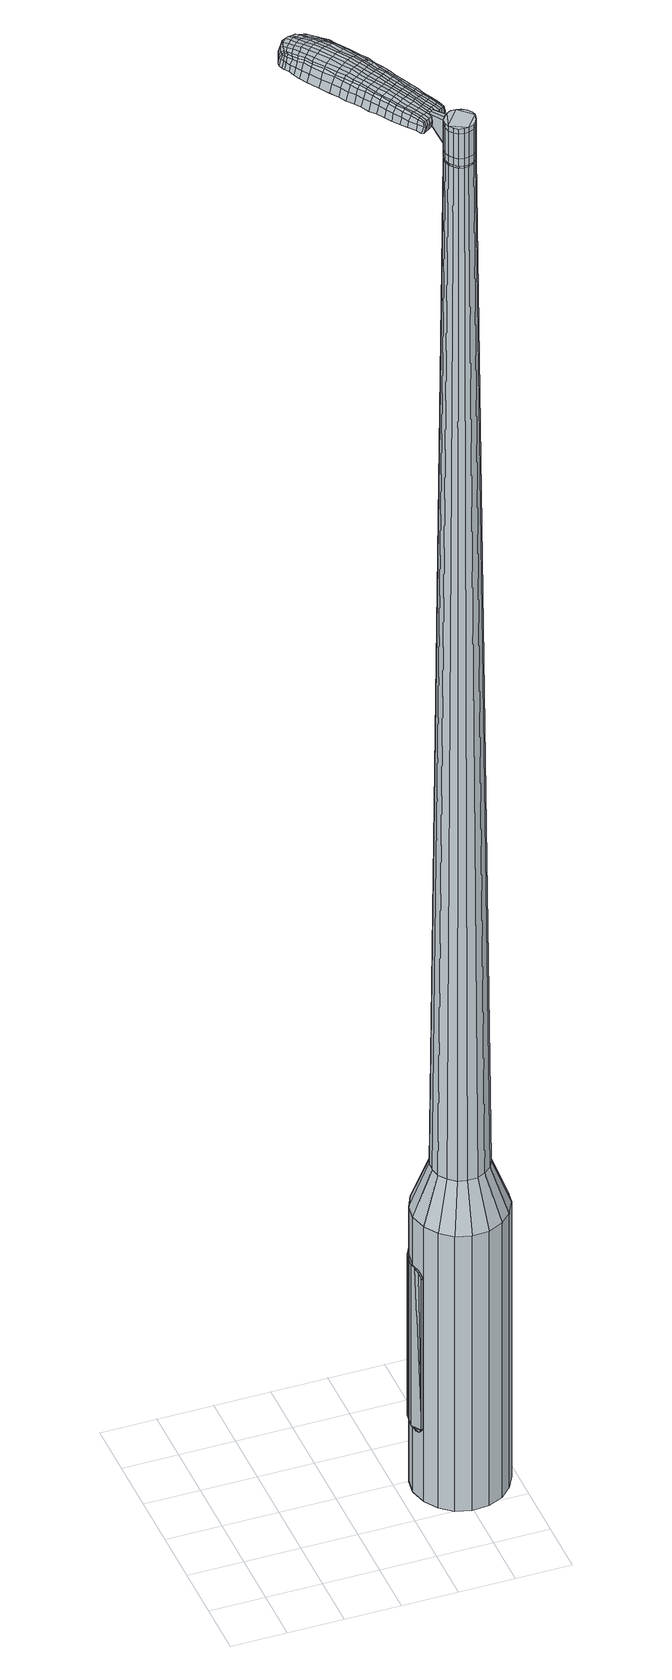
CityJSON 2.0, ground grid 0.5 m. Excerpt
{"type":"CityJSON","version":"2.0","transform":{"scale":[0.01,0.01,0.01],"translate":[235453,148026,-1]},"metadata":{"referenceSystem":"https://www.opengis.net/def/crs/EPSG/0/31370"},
"CityObjects":{
"object1":{"type":"GenericCityObject","attributes":{"cluster":319,"mean_distance_to_centroid":0.292,"new_centroid_x":235455.07,"new_centroid_y":148026.87,"mean_distance_to_camera":11.74,"H1":16.64,"H2":15.66,"Z_final":112.23,"cluster2":-1,"proj_x":235462.74,"proj_y":148021.84,"id_line":87098,"bearing_l":213.26,"distance":9.17,"orientation":"right","G_obj":123.26},"geometry":[{"type":"MultiSurface","lod":"2","boundaries":[[[0,1,2,3]],[[1,4,5,2]],[[4,6,7,5]],[[6,8,9,7]],[[8,10,11,9]],[[10,12,13,11]],[[12,14,15,13]],[[14,16,17,15]],[[16,18,19,17]],[[18,20,21,19]],[[20,22,23,21]],[[22,24,25,23]],[[24,26,27,25]],[[26,28,29,27]],[[28,30,31,29]],[[30,32,33,31]],[[32,34,35,33]],[[34,0,3,35]],[[36,37,38,39]],[[38,40,41,42]],[[41,43,42]],[[42,44,45,46]],[[45,47,46]],[[46,48,49,50]],[[49,51,50]],[[42,46,50,38]],[[50,52,39,38]],[[53,36,39]],[[2,5,7,35]],[[7,9,11,15]],[[11,13,15]],[[15,17,19,23]],[[19,21,23]],[[23,25,27,31]],[[27,29,31]],[[15,23,31,7]],[[31,33,35,7]],[[3,2,35]],[[1,0,54,55]],[[0,34,56,54]],[[34,32,57,56]],[[32,30,58,57]],[[30,28,59,58]],[[28,26,60,59]],[[26,24,61,60]],[[24,22,62,61]],[[22,20,63,62]],[[20,18,64,63]],[[18,16,65,64]],[[16,14,66,65]],[[14,12,67,66]],[[12,10,68,67]],[[10,8,69,68]],[[8,6,70,69]],[[6,4,71,70]],[[4,1,55,71]],[[55,54,72,73]],[[54,56,74,72]],[[56,57,75,74]],[[57,58,76,75]],[[58,59,77,76]],[[59,60,78,77]],[[60,61,79,78]],[[61,62,80,79]],[[62,63,81,80]],[[63,64,82,81]],[[64,65,83,82]],[[65,66,84,83]],[[66,67,85,84]],[[67,68,86,85]],[[68,69,87,86]],[[69,70,88,87]],[[70,71,89,88]],[[71,55,73,89]],[[72,90,91,92]],[[74,93,90,72]],[[94,95,93,74]],[[96,97,95,94]],[[98,99,97,96]],[[78,100,99,98]],[[101,102,100,78]],[[80,103,102,101]],[[81,104,103,80]],[[105,106,104,81]],[[83,107,106,105]],[[84,108,107,83]],[[109,110,108,84]],[[111,112,110,109]],[[87,113,112,111]],[[114,115,113,87]],[[89,116,115,114]],[[92,91,116,89]],[[117,118,119,120]],[[121,117,120,122]],[[123,121,122,124]],[[125,123,124,126]],[[127,125,126,128]],[[129,127,128,130]],[[131,129,130,132]],[[133,131,132,134]],[[135,133,134,136]],[[137,135,136,138]],[[139,137,138,140]],[[141,139,140,142]],[[143,141,142,144]],[[145,143,144,146]],[[147,145,146,148]],[[149,147,148,150]],[[73,72,92]],[[75,94,74]],[[75,76,96,94]],[[76,77,98,96]],[[77,78,98]],[[79,101,78]],[[79,80,101]],[[82,105,81]],[[82,83,105]],[[85,109,84]],[[85,86,111,109]],[[86,87,111]],[[88,114,87]],[[88,89,114]],[[73,92,89]],[[151,91,90]],[[151,116,91]],[[152,115,116]],[[152,113,115]],[[153,112,113]],[[153,154,110,112]],[[154,108,110]],[[155,106,107]],[[155,104,106]],[[156,102,103]],[[156,100,102]],[[157,99,100]],[[157,158,97,99]],[[158,159,95,97]],[[159,93,95]],[[39,52,149,160]],[[151,90,161,150]],[[53,39,160,118]],[[90,93,119,161]],[[36,53,118,117]],[[93,159,120,119]],[[37,36,117,121]],[[159,158,122,120]],[[38,37,121,123]],[[158,157,124,122]],[[40,38,123,125]],[[157,100,126,124]],[[41,40,125,127]],[[100,156,128,126]],[[43,41,127,129]],[[156,103,130,128]],[[42,43,129,131]],[[103,104,132,130]],[[44,42,131,133]],[[104,155,134,132]],[[45,44,133,135]],[[155,107,136,134]],[[47,45,135,137]],[[107,108,138,136]],[[46,47,137,139]],[[108,154,140,138]],[[48,46,139,141]],[[154,153,142,140]],[[49,48,141,143]],[[153,113,144,142]],[[51,49,143,145]],[[113,152,146,144]],[[50,51,145,147]],[[152,116,148,146]],[[52,50,147,149]],[[116,151,150,148]],[[149,150,162,163]],[[150,161,164,162]],[[161,119,165,164]],[[119,118,166,165]],[[118,160,167,166]],[[160,149,163,167]],[[168,169,170,171]],[[172,168,171,173]],[[168,172,174,175]],[[169,168,175,176]],[[177,178,179,180]],[[181,177,180,182]],[[177,181,183,184]],[[178,177,184,185]],[[186,187,188,189]],[[190,186,189,191]],[[186,190,192,193]],[[187,186,193,194]],[[195,196,197,198]],[[199,195,198,200]],[[195,199,201,202]],[[196,195,202,203]],[[204,205,206,207]],[[208,204,207,209]],[[204,208,210,211]],[[205,204,211,212]],[[213,214,215,216]],[[217,213,216,218]],[[213,217,219,220]],[[214,213,220,221]],[[222,223,224,225]],[[214,222,225,215]],[[222,214,221,226]],[[223,222,226,227]],[[228,229,230,231]],[[223,228,231,224]],[[228,223,227,232]],[[229,228,232,233]],[[234,172,173,235]],[[229,234,235,230]],[[234,229,233,236]],[[172,234,236,174]],[[237,238,239,240]],[[241,237,240,242]],[[237,241,243,244]],[[238,237,244,245]],[[246,247,248,249]],[[238,246,249,239]],[[246,238,245,250]],[[247,246,250,251]],[[252,253,254,255]],[[247,252,255,248]],[[252,247,251,256]],[[253,252,256,257]],[[258,259,260,261]],[[253,258,261,254]],[[258,253,257,262]],[[259,258,262,263]],[[264,169,176,265]],[[259,264,265,260]],[[264,259,263,266]],[[169,264,266,170]],[[267,268,269,270]],[[271,267,270,272]],[[267,271,273,274]],[[268,267,274,275]],[[276,277,278,279]],[[268,276,279,269]],[[276,268,275,280]],[[277,276,280,281]],[[282,283,284,285]],[[277,282,285,278]],[[282,277,281,286]],[[283,282,286,287]],[[288,181,182,289]],[[283,288,289,284]],[[288,283,287,290]],[[181,288,290,183]],[[291,292,293,294]],[[295,291,294,296]],[[291,295,297,298]],[[292,291,298,299]],[[300,301,302,303]],[[292,300,303,293]],[[300,292,299,304]],[[301,300,304,305]],[[306,307,308,309]],[[301,306,309,302]],[[306,301,305,310]],[[307,306,310,311]],[[312,313,314,315]],[[307,312,315,308]],[[312,307,311,316]],[[313,312,316,317]],[[318,178,185,319]],[[313,318,319,314]],[[318,313,317,320]],[[178,318,320,179]],[[321,207,206,322]],[[323,321,322,324]],[[321,323,325,326]],[[207,321,326,209]],[[327,323,324,328]],[[329,327,328,330]],[[327,329,331,332]],[[323,327,332,325]],[[333,329,330,334]],[[335,333,334,336]],[[333,335,337,338]],[[329,333,338,331]],[[339,335,336,340]],[[341,339,340,342]],[[339,341,343,344]],[[335,339,344,337]],[[345,341,342,346]],[[196,345,346,197]],[[345,196,203,347]],[[341,345,347,343]],[[348,349,194,193]],[[350,348,193,192]],[[348,350,351,352]],[[349,348,352,353]],[[354,355,353,352]],[[356,354,352,351]],[[354,356,357,358]],[[355,354,358,359]],[[360,361,359,358]],[[362,360,358,357]],[[360,362,363,364]],[[361,360,364,365]],[[366,367,365,364]],[[368,366,364,363]],[[366,368,201,199]],[[367,366,199,200]],[[369,370,371,372]],[[271,369,372,273]],[[369,271,272,373]],[[370,369,373,374]],[[375,190,191,376]],[[370,375,376,371]],[[375,370,374,377]],[[190,375,377,192]],[[378,379,380,381]],[[217,378,381,219]],[[378,217,218,382]],[[379,378,382,383]],[[384,385,386,387]],[[379,384,387,380]],[[384,379,383,388]],[[385,384,388,389]],[[390,187,194,391]],[[385,390,391,386]],[[390,385,389,392]],[[187,390,392,188]],[[393,394,395,396]],[[175,393,396,176]],[[393,175,174,397]],[[394,393,397,398]],[[399,400,401,402]],[[394,399,402,395]],[[399,394,398,403]],[[400,399,403,404]],[[405,198,197,406]],[[400,405,406,401]],[[405,400,404,407]],[[198,405,407,200]],[[408,409,410,411]],[[180,408,411,182]],[[408,180,179,412]],[[409,408,412,413]],[[414,202,201,415]],[[409,414,415,410]],[[414,409,413,416]],[[202,414,416,203]],[[417,418,419,420]],[[295,417,420,297]],[[417,295,296,421]],[[418,417,421,422]],[[423,208,209,424]],[[418,423,424,419]],[[423,418,422,425]],[[208,423,425,210]],[[426,427,428,429]],[[241,426,429,243]],[[426,241,242,430]],[[427,426,430,431]],[[432,433,434,435]],[[427,432,435,428]],[[432,427,431,436]],[[433,432,436,437]],[[438,205,212,439]],[[433,438,439,434]],[[438,433,437,440]],[[205,438,440,206]],[[441,442,431,430]],[[240,441,430,242]],[[441,240,239,443]],[[442,441,443,444]],[[445,446,437,436]],[[442,445,436,431]],[[445,442,444,447]],[[446,445,447,448]],[[449,322,206,440]],[[446,449,440,437]],[[449,446,448,450]],[[322,449,450,324]],[[451,452,453,454]],[[298,451,454,299]],[[451,298,297,420]],[[452,451,420,419]],[[455,326,325,456]],[[452,455,456,453]],[[455,452,419,424]],[[326,455,424,209]],[[457,458,444,443]],[[249,457,443,239]],[[457,249,248,459]],[[458,457,459,460]],[[461,462,448,447]],[[458,461,447,444]],[[461,458,460,463]],[[462,461,463,464]],[[465,328,324,450]],[[462,465,450,448]],[[465,462,464,466]],[[328,465,466,330]],[[467,468,469,470]],[[304,467,470,305]],[[467,304,299,454]],[[468,467,454,453]],[[471,332,331,472]],[[468,471,472,469]],[[471,468,453,456]],[[332,471,456,325]],[[473,474,460,459]],[[255,473,459,248]],[[473,255,254,475]],[[474,473,475,476]],[[477,478,464,463]],[[474,477,463,460]],[[477,474,476,479]],[[478,477,479,480]],[[481,334,330,466]],[[478,481,466,464]],[[481,478,480,482]],[[334,481,482,336]],[[483,484,485,486]],[[310,483,486,311]],[[483,310,305,470]],[[484,483,470,469]],[[487,338,337,488]],[[484,487,488,485]],[[487,484,469,472]],[[338,487,472,331]],[[489,490,476,475]],[[261,489,475,254]],[[489,261,260,491]],[[490,489,491,492]],[[493,494,480,479]],[[490,493,479,476]],[[493,490,492,495]],[[494,493,495,496]],[[497,340,336,482]],[[494,497,482,480]],[[497,494,496,498]],[[340,497,498,342]],[[499,500,501,502]],[[316,499,502,317]],[[499,316,311,486]],[[500,499,486,485]],[[503,344,343,504]],[[500,503,504,501]],[[503,500,485,488]],[[344,503,488,337]],[[505,506,492,491]],[[265,505,491,260]],[[505,265,176,396]],[[506,505,396,395]],[[507,508,496,495]],[[506,507,495,492]],[[507,506,395,402]],[[508,507,402,401]],[[509,346,342,498]],[[508,509,498,496]],[[509,508,401,406]],[[346,509,406,197]],[[510,511,413,412]],[[320,510,412,179]],[[510,320,317,502]],[[511,510,502,501]],[[512,347,203,416]],[[511,512,416,413]],[[512,511,501,504]],[[347,512,504,343]],[[513,514,374,373]],[[270,513,373,272]],[[513,270,269,515]],[[514,513,515,516]],[[517,350,192,377]],[[514,517,377,374]],[[517,514,516,518]],[[350,517,518,351]],[[519,520,521,522]],[[220,519,522,221]],[[519,220,219,381]],[[520,519,381,380]],[[523,524,525,526]],[[520,523,526,521]],[[523,520,380,387]],[[524,523,387,386]],[[527,349,353,528]],[[524,527,528,525]],[[527,524,386,391]],[[349,527,391,194]],[[529,530,516,515]],[[279,529,515,269]],[[529,279,278,531]],[[530,529,531,532]],[[533,356,351,518]],[[530,533,518,516]],[[533,530,532,534]],[[356,533,534,357]],[[535,536,537,538]],[[226,535,538,227]],[[535,226,221,522]],[[536,535,522,521]],[[539,540,541,542]],[[536,539,542,537]],[[539,536,521,526]],[[540,539,526,525]],[[543,355,359,544]],[[540,543,544,541]],[[543,540,525,528]],[[355,543,528,353]],[[545,546,532,531]],[[285,545,531,278]],[[545,285,284,547]],[[546,545,547,548]],[[549,362,357,534]],[[546,549,534,532]],[[549,546,548,550]],[[362,549,550,363]],[[551,552,553,554]],[[232,551,554,233]],[[551,232,227,538]],[[552,551,538,537]],[[555,556,557,558]],[[552,555,558,553]],[[555,552,537,542]],[[556,555,542,541]],[[559,361,365,560]],[[556,559,560,557]],[[559,556,541,544]],[[361,559,544,359]],[[561,562,548,547]],[[289,561,547,284]],[[561,289,182,411]],[[562,561,411,410]],[[563,368,363,550]],[[562,563,550,548]],[[563,562,410,415]],[[368,563,415,201]],[[564,565,398,397]],[[236,564,397,174]],[[564,236,233,554]],[[565,564,554,553]],[[566,567,404,403]],[[565,566,403,398]],[[566,565,553,558]],[[567,566,558,557]],[[568,367,200,407]],[[567,568,407,404]],[[568,567,557,560]],[[367,568,560,365]],[[569,570,571,572]],[[572,571,573,574]],[[575,573,571,576]],[[576,571,570,577]],[[578,579,580,581]],[[581,580,582,583]],[[584,582,580,585]],[[585,580,579,586]],[[587,588,589,590]],[[590,589,591,592]],[[593,591,589,594]],[[594,589,588,595]],[[596,597,598,599]],[[599,598,600,601]],[[602,600,598,603]],[[603,598,597,604]],[[605,606,607,608]],[[608,607,609,610]],[[611,609,607,612]],[[612,607,606,613]],[[614,615,616,617]],[[617,616,618,619]],[[620,618,616,621]],[[621,616,615,622]],[[623,624,625,626]],[[626,625,615,614]],[[622,615,625,627]],[[627,625,624,628]],[[629,630,631,632]],[[632,631,624,623]],[[628,624,631,633]],[[633,631,630,634]],[[574,573,635,636]],[[636,635,630,629]],[[634,630,635,637]],[[637,635,573,575]],[[638,639,640,641]],[[641,640,642,643]],[[644,642,640,645]],[[645,640,639,646]],[[647,648,649,650]],[[650,649,639,638]],[[646,639,649,651]],[[651,649,648,652]],[[653,654,655,656]],[[656,655,648,647]],[[652,648,655,657]],[[657,655,654,658]],[[659,660,661,662]],[[662,661,654,653]],[[658,654,661,663]],[[663,661,660,664]],[[577,570,665,666]],[[666,665,660,659]],[[664,660,665,667]],[[667,665,570,569]],[[668,669,670,671]],[[671,670,672,673]],[[674,672,670,675]],[[675,670,669,676]],[[677,678,679,680]],[[680,679,669,668]],[[676,669,679,681]],[[681,679,678,682]],[[683,684,685,686]],[[686,685,678,677]],[[682,678,685,687]],[[687,685,684,688]],[[583,582,689,690]],[[690,689,684,683]],[[688,684,689,691]],[[691,689,582,584]],[[692,693,694,695]],[[695,694,696,697]],[[698,696,694,699]],[[699,694,693,700]],[[701,702,703,704]],[[704,703,693,692]],[[700,693,703,705]],[[705,703,702,706]],[[707,708,709,710]],[[710,709,702,701]],[[706,702,709,711]],[[711,709,708,712]],[[713,714,715,716]],[[716,715,708,707]],[[712,708,715,717]],[[717,715,714,718]],[[586,579,719,720]],[[720,719,714,713]],[[718,714,719,721]],[[721,719,579,578]],[[605,608,722,723]],[[723,722,724,725]],[[726,724,722,727]],[[727,722,608,610]],[[725,724,728,729]],[[729,728,730,731]],[[732,730,728,733]],[[733,728,724,726]],[[731,730,734,735]],[[735,734,736,737]],[[738,736,734,739]],[[739,734,730,732]],[[737,736,740,741]],[[741,740,742,743]],[[744,742,740,745]],[[745,740,736,738]],[[743,742,746,747]],[[747,746,597,596]],[[604,597,746,748]],[[748,746,742,744]],[[595,749,750,594]],[[594,750,751,593]],[[752,751,750,753]],[[753,750,749,754]],[[754,755,756,753]],[[753,756,757,752]],[[758,757,756,759]],[[759,756,755,760]],[[760,761,762,759]],[[759,762,763,758]],[[764,763,762,765]],[[765,762,761,766]],[[766,767,768,765]],[[765,768,769,764]],[[602,769,768,600]],[[600,768,767,601]],[[770,771,772,773]],[[773,772,672,674]],[[673,672,772,774]],[[774,772,771,775]],[[592,591,776,777]],[[777,776,771,770]],[[775,771,776,778]],[[778,776,591,593]],[[779,780,781,782]],[[782,781,618,620]],[[619,618,781,783]],[[783,781,780,784]],[[785,786,787,788]],[[788,787,780,779]],[[784,780,787,789]],[[789,787,786,790]],[[595,588,791,792]],[[792,791,786,785]],[[790,786,791,793]],[[793,791,588,587]],[[794,795,796,797]],[[797,796,576,577]],[[575,576,796,798]],[[798,796,795,799]],[[800,801,802,803]],[[803,802,795,794]],[[799,795,802,804]],[[804,802,801,805]],[[596,599,806,807]],[[807,806,801,800]],[[805,801,806,808]],[[808,806,599,601]],[[809,810,811,812]],[[812,811,581,583]],[[578,581,811,813]],[[813,811,810,814]],[[602,603,815,816]],[[816,815,810,809]],[[814,810,815,817]],[[817,815,603,604]],[[818,819,696,820]],[[820,696,698]],[[697,696,821]],[[821,696,819,822]],[[610,609,823,824]],[[824,823,819,818]],[[822,819,823,825]],[[825,823,609,611]],[[826,827,828,644]],[[828,642,644]],[[643,642,828,829]],[[829,828,827,830]],[[831,832,833,834]],[[834,833,827,826]],[[830,827,833,835]],[[835,833,832,836]],[[613,606,837,838]],[[838,837,832,831]],[[836,832,837,839]],[[839,837,606,605]],[[830,840,841,829]],[[829,841,641,643]],[[638,641,841,842]],[[842,841,840,843]],[[836,844,845,835]],[[835,845,840,830]],[[843,840,845,846]],[[846,845,844,847]],[[605,723,848,839]],[[839,848,844,836]],[[847,844,848,849]],[[849,848,723,725]],[[850,851,852,853]],[[853,852,699,700]],[[698,699,852,820]],[[820,852,851,818]],[[726,727,854,855]],[[855,854,851,850]],[[818,851,854,824]],[[824,854,727,610]],[[843,856,857,842]],[[842,857,650,638]],[[647,650,857,858]],[[858,857,856,859]],[[847,860,861,846]],[[846,861,856,843]],[[859,856,861,862]],[[862,861,860,863]],[[725,729,864,849]],[[849,864,860,847]],[[863,860,864,865]],[[865,864,729,731]],[[866,867,868,869]],[[869,868,705,706]],[[700,705,868,853]],[[853,868,867,850]],[[732,733,870,871]],[[871,870,867,866]],[[850,867,870,855]],[[855,870,733,726]],[[859,872,873,858]],[[858,873,656,647]],[[653,656,873,874]],[[874,873,872,875]],[[863,876,877,862]],[[862,877,872,859]],[[875,872,877,878]],[[878,877,876,879]],[[731,735,880,865]],[[865,880,876,863]],[[879,876,880,881]],[[881,880,735,737]],[[882,883,884,885]],[[885,884,711,712]],[[706,711,884,869]],[[869,884,883,866]],[[738,739,886,887]],[[887,886,883,882]],[[866,883,886,871]],[[871,886,739,732]],[[875,888,889,874]],[[874,889,662,653]],[[659,662,889,890]],[[890,889,888,891]],[[879,892,893,878]],[[878,893,888,875]],[[891,888,893,894]],[[894,893,892,895]],[[737,741,896,881]],[[881,896,892,879]],[[895,892,896,897]],[[897,896,741,743]],[[898,899,900,901]],[[901,900,717,718]],[[712,717,900,885]],[[885,900,899,882]],[[744,745,902,903]],[[903,902,899,898]],[[882,899,902,887]],[[887,902,745,738]],[[891,904,905,890]],[[890,905,666,659]],[[577,666,905,797]],[[797,905,904,794]],[[895,906,907,894]],[[894,907,904,891]],[[794,904,907,803]],[[803,907,906,800]],[[743,747,908,897]],[[897,908,906,895]],[[800,906,908,807]],[[807,908,747,596]],[[814,909,910,813]],[[813,910,721,578]],[[718,721,910,901]],[[901,910,909,898]],[[604,748,911,817]],[[817,911,909,814]],[[898,909,911,903]],[[903,911,748,744]],[[775,912,913,774]],[[774,913,671,673]],[[668,671,913,914]],[[914,913,912,915]],[[593,751,916,778]],[[778,916,912,775]],[[915,912,916,917]],[[917,916,751,752]],[[918,919,920,921]],[[921,920,621,622]],[[620,621,920,782]],[[782,920,919,779]],[[922,923,924,925]],[[925,924,919,918]],[[779,919,924,788]],[[788,924,923,785]],[[754,749,926,927]],[[927,926,923,922]],[[785,923,926,792]],[[792,926,749,595]],[[915,928,929,914]],[[914,929,680,668]],[[677,680,929,930]],[[930,929,928,931]],[[752,757,932,917]],[[917,932,928,915]],[[931,928,932,933]],[[933,932,757,758]],[[934,935,936,937]],[[937,936,627,628]],[[622,627,936,921]],[[921,936,935,918]],[[938,939,940,941]],[[941,940,935,934]],[[918,935,940,925]],[[925,940,939,922]],[[760,755,942,943]],[[943,942,939,938]],[[922,939,942,927]],[[927,942,755,754]],[[931,944,945,930]],[[930,945,686,677]],[[683,686,945,946]],[[946,945,944,947]],[[758,763,948,933]],[[933,948,944,931]],[[947,944,948,949]],[[949,948,763,764]],[[950,951,952,953]],[[953,952,633,634]],[[628,633,952,937]],[[937,952,951,934]],[[954,955,956,957]],[[957,956,951,950]],[[934,951,956,941]],[[941,956,955,938]],[[766,761,958,959]],[[959,958,955,954]],[[938,955,958,943]],[[943,958,761,760]],[[947,960,961,946]],[[946,961,690,683]],[[583,690,961,812]],[[812,961,960,809]],[[764,769,962,949]],[[949,962,960,947]],[[809,960,962,816]],[[816,962,769,602]],[[799,963,964,798]],[[798,964,637,575]],[[634,637,964,953]],[[953,964,963,950]],[[805,965,966,804]],[[804,966,963,799]],[[950,963,966,957]],[[957,966,965,954]],[[601,767,967,808]],[[808,967,965,805]],[[954,965,967,959]],[[959,967,767,766]],[[569,572,171,170]],[[572,574,173,171]],[[584,585,184,183]],[[585,586,185,184]],[[587,590,189,188]],[[590,592,191,189]],[[611,612,211,210]],[[612,613,212,211]],[[614,617,216,215]],[[617,619,218,216]],[[623,626,225,224]],[[626,614,215,225]],[[629,632,231,230]],[[632,623,224,231]],[[574,636,235,173]],[[636,629,230,235]],[[644,645,244,243]],[[645,646,245,244]],[[646,651,250,245]],[[651,652,251,250]],[[652,657,256,251]],[[657,658,257,256]],[[658,663,262,257]],[[663,664,263,262]],[[664,667,266,263]],[[667,569,170,266]],[[674,675,274,273]],[[675,676,275,274]],[[676,681,280,275]],[[681,682,281,280]],[[682,687,286,281]],[[687,688,287,286]],[[688,691,290,287]],[[691,584,183,290]],[[692,695,294,293]],[[695,697,296,294]],[[701,704,303,302]],[[704,692,293,303]],[[707,710,309,308]],[[710,701,302,309]],[[713,716,315,314]],[[716,707,308,315]],[[586,720,319,185]],[[720,713,314,319]],[[770,773,372,371]],[[773,674,273,372]],[[592,777,376,191]],[[777,770,371,376]],[[619,783,382,218]],[[783,784,383,382]],[[784,789,388,383]],[[789,790,389,388]],[[790,793,392,389]],[[793,587,188,392]],[[697,821,421,296]],[[821,822,422,421]],[[822,825,425,422]],[[825,611,210,425]],[[826,644,429,428]],[[644,243,429]],[[831,834,435,434]],[[834,826,428,435]],[[613,838,439,212]],[[838,831,434,439]],[[968,969,970,971]],[[972,973,971,970]],[[974,975,976,977]],[[978,979,980,981]],[[969,982,983,970]],[[984,972,970,983]],[[985,974,977,986]],[[987,988,979,978]],[[982,989,990,983]],[[990,991,984,983]],[[992,985,986,993]],[[994,988,987,995]],[[989,996,997,990]],[[997,998,991,990]],[[999,992,993,1000]],[[1001,994,995,1002]],[[1003,1004,1005,1006]],[[1007,1008,1004,1003]],[[1007,1009,1010,1008]],[[1009,1011,1012,1010]],[[1013,1014,1015,1016]],[[1017,1018,1014,1013]],[[1019,1020,1018,1017]],[[1021,1020,1019]],[[1016,1005,1004,1013]],[[1013,1004,1008,1017]],[[1008,1010,1019,1017]],[[1010,1012,1021,1019]],[[977,976,973,972]],[[986,977,972,984]],[[991,993,986,984]],[[998,1000,993,991]],[[978,981,975,974]],[[987,978,974,985]],[[995,987,985,992]],[[1002,995,992,999]],[[979,1003,1006,980]],[[988,1007,1003,979]],[[1009,1007,988,994]],[[1011,1009,994,1001]],[[1022,1023,1024,1025]],[[1024,1026,1027,1028]],[[1024,1028,1029,1030]],[[1024,1030,1025]],[[1031,1022,1025,1032]],[[1033,1032,1025,1034]],[[1035,1034,1025]],[[1036,1024,1023,1037]],[[1038,1036,1037,1039]],[[1040,1038,1039,1041]],[[1042,1040,1041,1043]],[[1044,1042,1043,1045]],[[1045,1046,1047,1048]],[[1045,1048,1049,1050]],[[1045,1050,1051,1052]],[[1051,1053,1054,1055]],[[1051,1055,1056,1057]],[[1051,1057,1052]],[[1045,1052,1044]],[[1058,1059,1023,1022]],[[1060,1061,1026,1024]],[[1062,1063,1035,1025]],[[1059,1064,1037,1023]],[[1065,1060,1024,1036]],[[1064,1066,1039,1037]],[[1067,1065,1036,1038]],[[1066,1068,1041,1039]],[[1069,1067,1038,1040]],[[1068,1070,1043,1041]],[[1071,1069,1040,1042]],[[1070,1072,1045,1043]],[[1073,1071,1042,1044]],[[1072,1074,1046,1045]],[[1075,1076,1053,1051]],[[1077,1073,1044,1052]],[[1047,1046,1074,1078]],[[1048,1047,1078,1079]],[[1049,1048,1079,1080]],[[1050,1049,1080,1081]],[[1051,1050,1081,1075]],[[1082,1058,1022,1031]],[[1083,1082,1031,1032]],[[1084,1083,1032,1033]],[[1085,1084,1033,1034]],[[1063,1085,1034,1035]],[[1027,1026,1061,1086]],[[1054,1053,1076,1087]],[[1028,1027,1086,1088]],[[1029,1028,1088,1089]],[[1030,1029,1089,1090]],[[1025,1030,1090,1062]],[[1055,1054,1087,1091]],[[1056,1055,1091,1092]],[[1057,1056,1092,1093]],[[1052,1057,1093,1077]]]}]}
},
"vertices":[
[181,123,384],[195,129,384],[195,129,96],[181,123,96],[209,130,384],[209,130,96],[223,126,384],[223,126,96],[235,117,384],[235,117,96],[243,105,384],[243,105,96],[247,90,384],[247,90,96],[245,76,384],[245,76,96],[238,63,384],[238,63,96],[228,53,384],[228,53,96],[214,47,384],[214,47,96],[199,46,384],[199,46,96],[185,50,384],[185,50,96],[174,59,384],[174,59,96],[166,71,384],[166,71,96],[162,86,384],[162,86,96],[164,100,384],[164,100,96],[170,113,384],[170,113,96],[191,92,1524],[191,87,1524],[192,83,1524],[197,99,1524],[195,79,1524],[198,76,1524],[207,75,1524],[203,75,1524],[212,77,1524],[215,80,1524],[218,89,1524],[217,84,1524],[217,93,1524],[214,97,1524],[206,101,1524],[210,100,1524],[201,101,1524],[194,96,1524],[191,109,429],[199,112,429],[184,103,429],[180,95,429],[179,86,429],[181,78,429],[186,71,429],[193,65,429],[201,63,429],[210,63,429],[218,67,429],[225,73,429],[229,81,429],[230,89,429],[228,98,429],[223,105,429],[216,110,429],[207,113,429],[197,99,1483],[201,101,1483],[194,96,1483],[191,92,1483],[191,87,1483],[192,83,1483],[195,79,1483],[198,76,1483],[203,75,1483],[207,75,1483],[212,77,1483],[215,80,1483],[217,84,1483],[218,89,1483],[217,93,1483],[214,97,1483],[210,100,1483],[206,101,1483],[197,99,1485],[201,100,1485],[201,100,1483],[194,96,1485],[192,92,1483],[192,92,1485],[192,87,1483],[192,87,1485],[193,83,1483],[193,83,1485],[195,79,1485],[199,76,1483],[199,76,1485],[203,75,1485],[207,75,1485],[211,77,1483],[211,77,1485],[215,80,1485],[217,84,1485],[217,89,1483],[217,89,1485],[216,93,1483],[216,93,1485],[214,97,1485],[210,99,1483],[210,99,1485],[206,101,1485],[191,92,1519],[194,96,1519],[194,96,1493],[191,92,1493],[191,87,1519],[191,87,1493],[192,83,1519],[192,83,1493],[195,79,1519],[195,79,1493],[198,76,1519],[198,76,1493],[203,75,1519],[203,75,1493],[207,75,1519],[207,75,1493],[212,77,1519],[212,77,1493],[215,80,1519],[215,80,1493],[217,84,1519],[217,84,1493],[218,89,1519],[218,89,1493],[217,93,1519],[217,93,1493],[214,97,1519],[214,97,1493],[210,100,1519],[210,100,1493],[206,101,1519],[206,101,1493],[201,101,1519],[201,101,1493],[201,101,1485],[210,100,1485],[217,93,1485],[218,89,1485],[212,77,1485],[198,76,1485],[192,83,1485],[191,87,1485],[191,92,1485],[197,99,1519],[197,99,1493],[189,117,1513],[189,117,1518],[187,115,1513],[184,113,1513],[184,113,1518],[187,115,1518],[162,187,1519],[166,181,1518],[167,183,1509],[163,189,1510],[158,195,1519],[159,197,1510],[157,193,1526],[162,186,1525],[165,180,1525],[130,167,1519],[134,161,1518],[136,161,1525],[132,167,1525],[125,174,1519],[127,174,1526],[123,174,1510],[128,167,1510],[132,161,1509],[105,237,1519],[108,239,1519],[107,240,1513],[104,238,1513],[102,234,1519],[101,235,1513],[103,233,1524],[105,236,1524],[109,238,1524],[145,176,1530],[149,169,1529],[152,171,1529],[148,177,1530],[140,183,1531],[143,185,1531],[137,181,1530],[142,174,1530],[146,167,1529],[190,108,1512],[192,110,1512],[191,111,1517],[189,109,1517],[187,107,1512],[187,108,1517],[186,107,1506],[189,109,1506],[192,110,1506],[129,236,1519],[131,234,1519],[132,235,1512],[129,238,1512],[127,238,1518],[128,239,1512],[127,237,1522],[128,235,1523],[130,233,1524],[134,230,1519],[138,226,1519],[138,227,1512],[135,232,1512],[133,229,1524],[137,224,1525],[141,221,1519],[145,214,1519],[146,216,1511],[142,223,1511],[140,219,1526],[145,213,1526],[152,205,1519],[152,207,1510],[151,203,1526],[199,124,1513],[196,130,1513],[195,129,1518],[199,122,1517],[202,118,1512],[201,119,1516],[202,120,1506],[200,125,1507],[196,132,1507],[192,137,1514],[188,143,1515],[188,142,1520],[191,135,1519],[192,138,1507],[189,145,1507],[184,150,1515],[181,156,1516],[180,155,1522],[184,148,1521],[185,151,1508],[181,158,1508],[177,163,1517],[173,169,1517],[173,167,1524],[176,161,1523],[178,164,1508],[174,171,1509],[170,175,1518],[169,174,1524],[170,177,1509],[99,217,1519],[100,214,1519],[101,215,1524],[100,218,1523],[98,220,1518],[99,220,1522],[96,220,1512],[97,217,1512],[98,214,1512],[102,210,1519],[105,205,1519],[106,205,1525],[104,210,1524],[101,210,1512],[103,205,1512],[108,200,1519],[112,193,1519],[114,193,1526],[110,200,1526],[106,200,1511],[110,193,1511],[119,183,1519],[120,183,1526],[117,184,1510],[174,107,1513],[169,113,1513],[168,113,1507],[173,107,1507],[178,103,1512],[176,103,1506],[178,104,1516],[175,107,1517],[171,113,1518],[165,119,1514],[160,125,1515],[159,125,1507],[163,119,1507],[166,119,1519],[162,125,1520],[156,131,1515],[152,137,1516],[150,137,1508],[154,131,1508],[158,131,1521],[153,137,1522],[147,143,1517],[143,149,1517],[141,149,1509],[145,143,1508],[149,143,1523],[145,149,1524],[139,155,1518],[137,155,1509],[140,155,1524],[186,114,1519],[188,115,1519],[182,120,1520],[184,121,1520],[180,118,1520],[184,112,1519],[178,126,1522],[180,128,1522],[174,132,1523],[176,134,1523],[171,131,1523],[175,125,1521],[170,139,1524],[172,140,1524],[166,145,1525],[168,146,1525],[163,143,1525],[167,137,1524],[162,151,1526],[164,153,1526],[157,157,1527],[160,159,1527],[155,155,1527],[159,149,1526],[153,163,1528],[156,165,1528],[150,161,1528],[107,234,1527],[110,236,1527],[104,231,1526],[107,227,1527],[110,230,1528],[113,232,1528],[113,224,1529],[116,227,1529],[110,222,1528],[114,216,1530],[117,218,1530],[120,220,1530],[121,212,1531],[124,214,1531],[118,210,1530],[123,202,1531],[126,205,1531],[129,207,1531],[133,194,1531],[136,196,1531],[130,192,1531],[97,222,1518],[98,225,1519],[97,225,1513],[96,222,1513],[99,221,1523],[99,224,1523],[99,230,1519],[99,230,1513],[101,229,1524],[125,239,1518],[122,240,1518],[123,239,1523],[125,238,1523],[126,240,1513],[123,241,1513],[119,241,1519],[115,241,1519],[116,240,1524],[119,240,1523],[119,242,1513],[115,242,1513],[111,241,1519],[112,239,1524],[111,242,1513],[161,185,1528],[159,184,1528],[163,178,1528],[164,179,1527],[156,192,1528],[154,191,1529],[156,182,1529],[154,181,1530],[157,175,1529],[160,176,1528],[152,190,1529],[149,189,1530],[151,179,1530],[155,173,1529],[146,187,1531],[133,167,1528],[135,169,1529],[130,176,1529],[128,174,1528],[138,161,1527],[139,163,1528],[139,171,1529],[133,178,1530],[143,165,1528],[180,102,1512],[181,103,1512],[181,104,1517],[179,103,1517],[178,102,1506],[180,103,1506],[184,105,1512],[184,106,1517],[183,105,1506],[202,116,1512],[201,115,1512],[201,116,1506],[202,117,1506],[201,117,1517],[200,116,1517],[199,114,1512],[196,113,1512],[196,114,1506],[199,115,1506],[198,115,1517],[196,113,1517],[194,111,1512],[194,112,1506],[193,112,1517],[198,121,1519],[197,121,1519],[194,128,1520],[193,127,1520],[195,119,1519],[193,118,1519],[191,126,1520],[189,124,1520],[190,117,1519],[186,123,1520],[176,108,1519],[178,109,1519],[174,115,1520],[172,114,1520],[181,110,1519],[177,116,1520],[190,134,1521],[189,133,1521],[187,141,1522],[185,140,1522],[187,132,1521],[185,131,1521],[183,138,1522],[181,137,1523],[182,129,1522],[178,135,1523],[168,120,1521],[169,121,1521],[165,127,1522],[163,126,1522],[172,123,1521],[168,129,1522],[183,147,1523],[181,146,1523],[179,154,1524],[177,153,1524],[179,145,1523],[177,143,1524],[175,151,1525],[173,150,1525],[174,142,1524],[170,148,1525],[159,132,1523],[161,133,1523],[156,139,1524],[155,138,1524],[164,135,1524],[160,141,1525],[175,160,1525],[174,159,1525],[172,166,1526],[170,165,1526],[172,157,1526],[169,156,1526],[168,164,1527],[165,162,1527],[167,154,1526],[163,160,1527],[150,144,1525],[152,145,1525],[148,151,1526],[146,150,1526],[155,147,1526],[151,153,1527],[168,172,1527],[166,171,1527],[164,170,1527],[161,168,1528],[159,167,1528],[142,156,1527],[144,157,1527],[147,159,1528],[100,219,1525],[101,222,1525],[102,216,1526],[102,219,1526],[102,226,1526],[104,223,1527],[126,236,1525],[124,237,1525],[126,234,1526],[129,233,1525],[121,237,1525],[117,238,1526],[120,234,1527],[123,234,1526],[114,237,1526],[116,233,1527],[104,212,1526],[105,214,1527],[107,206,1527],[108,209,1528],[107,218,1528],[111,212,1529],[132,229,1526],[130,229,1527],[133,224,1528],[135,224,1527],[127,229,1527],[123,229,1528],[127,223,1529],[130,224,1528],[120,228,1528],[124,222,1530],[111,201,1528],[112,203,1529],[115,194,1528],[116,196,1529],[115,206,1529],[119,199,1530],[139,219,1528],[137,219,1528],[141,212,1529],[143,212,1528],[134,218,1529],[131,217,1530],[136,210,1530],[139,211,1530],[127,216,1530],[132,208,1531],[122,184,1529],[123,186,1529],[126,189,1530],[150,202,1528],[148,202,1529],[145,201,1530],[142,199,1530],[139,198,1531],[165,182,1509],[164,180,1518],[161,186,1518],[161,188,1509],[156,194,1519],[157,196,1510],[156,192,1525],[160,185,1525],[164,179,1525],[138,162,1525],[136,162,1518],[132,168,1518],[133,168,1525],[127,175,1519],[129,175,1525],[125,175,1510],[130,168,1509],[134,162,1509],[108,238,1513],[109,237,1519],[106,236,1519],[105,236,1513],[104,233,1519],[103,234,1513],[104,232,1524],[107,235,1524],[110,236,1524],[152,172,1528],[149,170,1528],[145,176,1529],[148,178,1529],[140,183,1529],[143,185,1529],[137,181,1529],[142,174,1529],[146,168,1528],[190,112,1516],[191,112,1512],[188,110,1512],[188,111,1516],[186,108,1512],[186,109,1516],[185,109,1506],[188,111,1506],[190,112,1506],[130,234,1512],[130,232,1519],[128,235,1518],[128,236,1512],[126,236,1518],[127,238,1512],[126,235,1522],[127,234,1523],[129,231,1523],[137,226,1512],[136,224,1519],[133,229,1519],[133,230,1512],[132,228,1524],[135,223,1525],[144,215,1511],[144,213,1519],[139,220,1519],[140,221,1511],[139,218,1525],[143,212,1526],[150,204,1519],[151,206,1510],[149,202,1526],[193,128,1518],[194,129,1513],[198,123,1513],[197,122,1517],[200,118,1512],[199,118,1515],[200,119,1506],[198,124,1506],[194,131,1507],[186,141,1520],[186,142,1514],[190,136,1514],[190,134,1519],[191,137,1507],[187,144,1507],[178,154,1522],[179,155,1516],[183,149,1515],[182,147,1521],[183,150,1508],[180,157,1508],[171,166,1523],[172,168,1517],[175,162,1516],[175,160,1522],[176,163,1508],[172,170,1508],[168,174,1517],[167,173,1524],[169,176,1509],[103,215,1523],[102,215,1519],[100,218,1518],[102,218,1523],[100,220,1518],[101,220,1522],[98,220,1512],[99,218,1512],[100,215,1512],[108,206,1525],[107,206,1519],[104,211,1519],[105,211,1524],[102,211,1512],[105,206,1512],[115,194,1526],[114,194,1519],[110,201,1519],[111,201,1525],[108,201,1511],[112,194,1511],[120,185,1519],[122,185,1526],[118,185,1510],[170,115,1507],[171,114,1513],[175,108,1513],[174,109,1506],[179,104,1512],[177,105,1506],[179,105,1515],[177,108,1517],[172,114,1518],[160,127,1507],[162,126,1514],[167,120,1514],[165,121,1507],[168,120,1519],[163,126,1520],[151,139,1508],[153,138,1516],[158,132,1515],[156,133,1508],[159,132,1521],[155,138,1522],[142,150,1508],[144,150,1517],[149,144,1516],[147,145,1508],[150,144,1522],[146,150,1523],[140,156,1517],[138,156,1509],[142,156,1524],[186,115,1518],[188,116,1518],[182,120,1519],[184,122,1519],[179,119,1519],[183,113,1518],[178,127,1520],[180,128,1520],[174,133,1521],[176,134,1521],[171,131,1521],[175,125,1520],[169,139,1523],[172,141,1523],[165,145,1524],[168,147,1524],[163,144,1524],[167,137,1523],[161,152,1525],[164,153,1525],[157,158,1526],[160,159,1526],[154,156,1526],[159,150,1525],[153,164,1527],[156,165,1527],[150,162,1527],[111,234,1526],[108,233,1526],[106,230,1525],[108,227,1526],[110,229,1526],[113,231,1526],[116,226,1528],[114,224,1528],[111,221,1527],[115,216,1528],[117,218,1529],[120,220,1529],[124,214,1530],[121,212,1530],[118,210,1529],[123,202,1530],[126,205,1530],[129,206,1530],[136,196,1530],[133,194,1530],[130,192,1530],[99,224,1513],[100,224,1518],[99,222,1518],[98,222,1512],[101,221,1523],[101,224,1523],[101,229,1519],[101,229,1513],[102,228,1523],[122,237,1523],[122,238,1518],[124,237,1518],[124,236,1523],[125,238,1512],[122,239,1512],[116,238,1523],[115,239,1519],[119,239,1519],[119,238,1523],[119,240,1513],[115,240,1513],[112,239,1519],[113,237,1524],[111,239,1513],[162,178,1527],[158,184,1527],[159,184,1527],[163,178,1526],[155,192,1527],[154,191,1528],[157,175,1528],[153,181,1528],[156,182,1528],[160,176,1527],[151,190,1528],[148,188,1529],[150,179,1529],[154,173,1528],[146,187,1529],[131,176,1528],[136,169,1527],[134,168,1527],[129,175,1527],[138,162,1526],[140,163,1527],[139,171,1528],[134,179,1528],[143,166,1527],[180,106,1516],[180,105,1512],[179,105,1516],[178,104,1506],[179,105,1506],[183,107,1512],[183,107,1516],[182,107,1506],[200,118,1506],[199,117,1512],[200,117,1512],[199,118,1516],[198,118,1516],[195,115,1506],[195,114,1512],[197,116,1512],[197,117,1506],[197,116,1516],[194,115,1516],[193,113,1512],[193,114,1506],[192,114,1516],[196,121,1518],[197,122,1518],[193,128,1519],[192,127,1519],[192,119,1518],[194,120,1518],[190,126,1519],[188,125,1519],[190,117,1518],[186,123,1519],[174,115,1519],[178,109,1518],[177,109,1518],[173,115,1519],[180,111,1518],[176,117,1519],[188,134,1520],[189,134,1520],[185,141,1521],[185,140,1521],[184,131,1520],[186,132,1520],[183,139,1521],[180,137,1521],[182,130,1520],[178,136,1521],[165,127,1521],[169,121,1520],[168,121,1520],[164,127,1521],[172,123,1520],[168,129,1521],[181,146,1522],[181,147,1522],[178,153,1523],[177,153,1523],[176,144,1522],[179,145,1522],[175,151,1523],[172,150,1524],[174,142,1523],[170,148,1524],[156,140,1523],[161,133,1522],[160,133,1522],[155,139,1523],[164,135,1522],[159,141,1523],[173,159,1524],[174,160,1524],[170,166,1525],[169,165,1525],[169,156,1525],[171,158,1524],[167,164,1525],[165,162,1526],[166,155,1525],[162,161,1526],[148,152,1525],[152,146,1524],[151,145,1524],[147,151,1525],[155,148,1524],[151,154,1525],[166,172,1526],[167,172,1526],[161,169,1527],[163,170,1526],[158,167,1527],[144,157,1526],[143,157,1526],[147,160,1526],[102,222,1524],[102,219,1524],[103,216,1525],[104,219,1525],[103,226,1525],[105,223,1525],[126,232,1525],[124,235,1524],[126,234,1524],[128,232,1525],[119,233,1526],[117,236,1525],[121,236,1524],[123,233,1525],[114,236,1525],[116,232,1526],[106,214,1526],[106,212,1526],[109,207,1526],[109,209,1527],[108,218,1526],[112,212,1527],[133,223,1527],[129,228,1526],[131,228,1526],[134,223,1526],[127,222,1528],[123,228,1527],[126,228,1526],[130,223,1527],[120,227,1527],[123,221,1528],[113,203,1527],[112,202,1527],[116,195,1527],[117,196,1528],[115,206,1528],[120,199,1529],[141,211,1528],[136,218,1527],[138,218,1527],[142,211,1527],[135,209,1529],[130,217,1529],[134,218,1528],[138,211,1528],[127,216,1529],[132,208,1530],[124,186,1528],[123,185,1528],[127,189,1529],[147,201,1528],[148,202,1528],[142,199,1529],[145,200,1529],[139,198,1530],[201,119,1508],[195,115,1508],[178,143,1509],[185,147,1509],[167,162,1510],[174,166,1510],[146,195,1512],[153,200,1512],[163,185,1511],[156,180,1511],[136,210,1513],[128,221,1514],[135,226,1514],[144,215,1513],[189,112,1508],[171,139,1509],[160,157,1510],[138,190,1512],[148,175,1511],[128,205,1513],[121,216,1514],[184,108,1508],[165,134,1509],[152,152,1510],[130,185,1512],[140,170,1511],[113,211,1514],[120,200,1513],[178,104,1508],[158,130,1509],[145,147,1510],[122,180,1512],[132,165,1511],[106,207,1514],[112,195,1513],[120,232,1514],[117,235,1514],[122,239,1514],[127,237,1514],[113,227,1514],[111,231,1514],[106,223,1514],[105,228,1514],[99,218,1514],[99,224,1514],[112,238,1515],[107,239,1515],[108,239,1515],[115,240,1515],[108,235,1515],[106,238,1515],[104,233,1515],[105,237,1515],[101,231,1515],[162,82,334],[161,87,334],[161,87,165],[164,72,171],[162,82,165],[162,79,165],[163,76,166],[163,74,167],[164,73,169],[162,79,334],[163,76,333],[163,74,332],[164,73,331],[164,72,328],[163,101,165],[163,101,334],[170,114,165],[170,114,334],[181,124,165],[181,124,334],[194,131,165],[194,131,334],[209,132,165],[209,132,334],[213,130,334],[217,129,334],[220,129,333],[222,128,332],[223,128,331],[223,128,328],[213,130,165],[223,128,171],[223,128,169],[222,128,167],[220,129,166],[217,129,165],[164,83,334],[164,87,334],[164,87,165],[164,83,165],[167,73,171],[167,73,328],[165,100,334],[165,100,165],[172,113,334],[172,113,165],[182,122,334],[182,122,165],[195,128,334],[195,128,165],[209,129,334],[209,129,165],[212,128,334],[222,125,328],[222,125,171],[212,128,165],[216,127,334],[219,126,333],[221,125,332],[222,125,331],[165,79,334],[166,77,333],[166,75,332],[167,74,331],[165,79,165],[222,125,169],[166,77,166],[166,75,167],[167,74,169],[221,125,167],[219,126,166],[216,127,165]
]}
